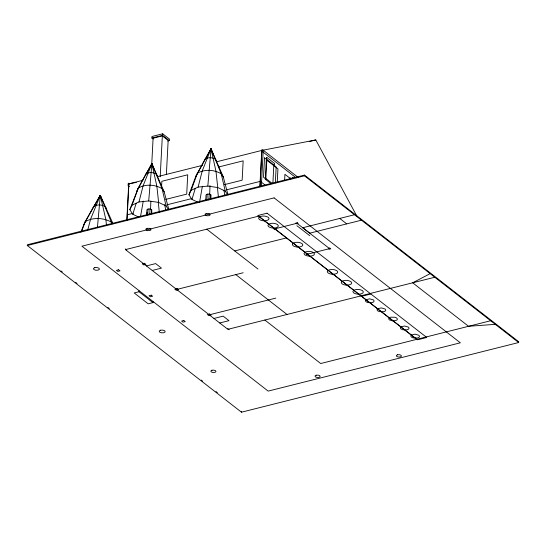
<?xml version="1.0" encoding="UTF-8"?>
<svg xmlns="http://www.w3.org/2000/svg" width="546" height="546" viewBox="0 0 546 546"><rect width="100%" height="100%" fill="white"/><g stroke="black" fill="none" stroke-linecap="round" stroke-linejoin="round"><path stroke-width="0.82" d="M100.252 197.01L100.293 195.366L85.19 221.683L80.808 232.111M210.974 150.498L211.022 148.812L195.809 176.351L188.943 194.792L191.96 199.427L197.932 202.238M150.559 209.418L150.846 201.221M209.691 194.553L210.005 185.538M128.18 183.633L128.085 185.565L129.422 186.609M126.815 220.256L128.76 183.149L129.689 183.872M127 220.099L128.904 183.831L142.95 180.303M153.037 301.651L152.982 302.614L139.012 291.748L139.066 290.779M146.635 214.783L146.901 209.732L148.062 209.022L150.034 208.947L151.672 209.548L151.836 213.848M147.017 214.871L147.154 212.346M147.754 214.912L148.062 209.022M153.126 138.998L151.897 138.042L151.979 136.5L162.694 133.804L169.444 139.059L169.362 140.609L167.718 141.018M151.72 164.612L153.098 138.22L162.339 135.899L168.161 140.431L166.373 174.481M149.775 213.991L150.034 208.947M151.454 213.759L151.672 209.548M160.196 176.761L162.339 135.899M169.362 140.609L162.612 135.353L162.694 133.804M161.548 187.162L161.862 181.279L187.728 174.775L186.712 194.123L165.697 199.406M205.767 199.918L206.033 194.874L207.193 194.158L209.166 194.083L210.804 194.69L210.968 198.983M206.879 200.048L207.193 194.158M208.859 199.972L209.166 194.083M210.585 198.894L210.804 194.69M518.659 342.526L304.477 175.819L27.3 245.523L27.341 244.751L304.518 175.082L518.7 341.755L518.659 342.526L241.482 412.196L241.523 411.425M259.855 186.814L261.8 149.706L263.199 150.798L261.343 186.22M260.046 186.657L261.944 150.389L315.8 139.94L357.173 216.721M265.868 179.689L265.929 178.528L272.522 183.661M272.911 182.78L273.839 165.117L276.167 166.926L275.327 182.91M277.231 182.337L277.941 168.878L266.298 159.821L265.281 179.17L271.144 183.79M284.616 180.2L284.923 174.31L290.793 178.876M290.042 179.477L290.131 177.798L291.298 178.699M292.212 178.556L292.281 177.266L293.564 178.262M304.477 175.86L304.518 175.082M138.8 217.103L132.828 214.291L129.818 209.65L132.071 205.139L138.977 201.959L148.696 200.955L151.89 163.67L164.175 191.851L168.885 209.753M188.943 194.792L191.202 190.274L198.109 187.094L207.828 186.097L211.022 148.812L223.307 176.993L228.016 194.888M97.441 227.375L100.293 195.366L112.974 223.587M140.588 216.134L143.27 201.099M199.57 202.109L202.402 186.234M151.495 165.308L151.89 163.67L162.073 188.609L166.086 205.931L168.236 209.241M210.626 150.45L211.022 148.812L221.205 173.744L225.218 191.066L227.368 194.376M99.904 196.963L100.293 195.366L112.039 223.928M138.977 201.959L143.1 185.824L151.89 163.67L154.061 169.84M198.109 187.094L202.225 170.966L211.022 148.812L212.92 154.204M87.674 230.289L90.568 219.212L100.293 195.366L102.58 201.692M132.828 214.291L136.166 203.187M191.96 199.427L195.297 188.322M132.071 205.139L138.261 188.056L151.89 163.67L156.845 186.145L158.62 202.409L166.086 205.931M191.202 190.274L197.386 173.191C204.62 168.973 214.073 169.601 221.205 173.744L223.307 176.993M81.477 231.688L85.19 221.683C93.223 217.001 103.733 217.69 111.65 222.304L112.428 223.505M129.818 209.65L138.261 188.056C145.489 183.838 154.948 184.459 162.073 188.609L164.175 191.851M150.246 167.458L151.89 163.67L152.191 165.329M209.705 151.836L211.022 148.812L215.977 171.287L217.752 187.551L225.218 191.066M98.915 198.471L100.293 195.366L105.842 219.567L106.511 225.416M83.436 225.198L93.844 206.286C97.284 204.279 101.788 204.579 105.18 206.552L106.183 208.094M136.684 191.216L146.069 173.792C149.167 171.983 153.214 172.249 156.272 174.031L157.173 175.416M195.809 176.351L205.194 158.927C208.292 157.118 212.346 157.391 215.404 159.166L216.305 160.558M145.393 175.143L151.89 163.67M204.518 160.285L211.022 148.812L211.316 150.464M93.093 207.794L100.293 195.366L100.594 196.976M430.193 273.607L412.68 282.808L468.55 326.283L495.386 324.338M151.897 138.042L162.612 135.353M157.828 176.563L202.45 165.349M216.496 161.814L261.944 150.389M309.193 141.605L315.8 139.94M218.912 166.933L243.161 160.838L242.151 180.187L224.365 184.657M127.279 214.79L133.067 213.336M166.946 204.818L191.735 198.587M226.44 189.865L260.326 181.347L265.677 185.517M274.795 228.856L296.969 223.28L329.566 248.648L307.391 254.218M146.41 265.922L155.644 263.595L161.466 268.127L152.225 270.447M354.531 214.728L302.791 227.737L309.78 233.169L361.513 220.168M234.698 250.921L286.438 237.913M139.012 291.748L134.214 292.956L148.178 303.822L152.982 302.614M176.672 289.469L243.195 272.754M209.268 314.837L275.791 298.116M213.923 318.461L223.164 316.134L228.979 320.666L219.745 322.986M360.94 295.809L434.855 277.231M360.933 295.884L227.894 329.327L125.457 249.618L258.497 216.175L416.81 339.366M361.636 296.314L370.877 293.994M490.724 320.714L320.72 363.52L264.851 320.038M128.904 183.831L136.357 182.384M207.828 186.097L217.752 187.551M148.696 200.955L158.62 202.409M298.191 177.43L262.708 149.816L262.606 151.754L296.082 177.805M339.748 218.448L346.737 223.88M296.894 225.696L309.698 235.66M258.354 215.493L259.753 216.578M360.79 295.202L362.189 296.294M206.757 229.177L257.978 269.035M235.804 274.611L287.019 314.469M125.314 248.935L126.706 250.02M227.75 328.644L229.143 329.729M60.913 270.877L62.258 271.922M75.682 282.371L77.027 283.415M107.91 307.446L109.255 308.497M201.242 380.071L202.58 381.122M216.011 391.571L217.356 392.615M27.3 245.488L241.482 412.196M223.942 190.588L224.959 195.4M164.639 204.648L165.827 210.265M217.417 187.421L218.373 196.669M158.285 202.286L159.323 212.374M264.523 157.869L263.513 177.218L265.841 179.027L266.851 159.678L264.523 157.869M266.673 157.337L266.571 159.268L274.488 165.431L274.59 163.493L266.673 157.337M259.2 217.103L258.599 218.304L259.405 219.54C262.121 221.123 265.718 221.362 268.475 219.751L269.076 218.55L268.27 217.315C265.561 215.731 261.957 215.493 259.2 217.103M268.516 224.351L267.915 225.553L268.714 226.788C271.43 228.371 275.034 228.61 277.784 227L278.385 225.798L277.586 224.563C274.87 222.98 271.266 222.741 268.516 224.351M292.956 243.373L292.356 244.574L293.161 245.809C295.877 247.393 299.481 247.631 302.231 246.021L302.832 244.82L302.034 243.584C299.317 242.001 295.714 241.762 292.956 243.373M304.6 252.429L303.999 253.631L304.805 254.873C307.514 256.449 311.118 256.688 313.875 255.078L314.476 253.876L313.67 252.641C310.954 251.058 307.357 250.826 304.6 252.429M327.88 270.543L327.279 271.751L328.085 272.986C330.794 274.563 334.398 274.802 337.155 273.198L337.756 271.99L336.95 270.755C334.234 269.178 330.637 268.939 327.88 270.543M341.851 281.415L341.25 282.616L342.049 283.859C344.765 285.435 348.368 285.674 351.126 284.063L351.726 282.862L350.921 281.627C348.205 280.05 344.601 279.811 341.851 281.415M353.487 290.472L352.887 291.68L353.692 292.915C356.408 294.492 360.012 294.731 362.762 293.127L363.363 291.919L362.564 290.684C359.848 289.107 356.245 288.868 353.487 290.472M365.902 299.754L365.404 300.757L366.073 301.788L367.731 302.566L372.092 302.668L373.628 301.965L374.133 300.962L373.464 299.931L369.601 298.826L365.902 299.754M377.545 308.811L377.04 309.814L377.709 310.845L379.368 311.63L383.736 311.725L385.271 311.022L385.769 310.019L385.101 308.988L381.238 307.883L377.545 308.811M389.182 317.868L388.684 318.871L389.353 319.901L393.216 321.007L396.915 320.079L397.413 319.076L396.744 318.045L395.086 317.267L390.718 317.165L389.182 317.868M400.825 326.931L400.32 327.928L400.996 328.958L402.655 329.743L407.016 329.845L408.551 329.136L409.05 328.132L408.381 327.102L404.518 325.996L400.825 326.931M411.302 335.08L410.804 336.083L411.472 337.114L413.131 337.892L417.492 337.994L419.028 337.291L419.533 336.288L418.857 335.258L414.994 334.152L411.302 335.08M147.045 228.371L145.884 229.081L146.226 230.016L147.864 230.617L149.843 230.542L150.996 229.832L150.662 228.897L149.024 228.296L147.045 228.371M94.813 267.622L93.462 268.455L93.857 269.54L95.768 270.25L98.075 270.161L99.427 269.328L99.031 268.243L97.12 267.533L94.813 267.622M206.176 213.506L205.016 214.223L205.357 215.151L206.995 215.759L208.968 215.684L210.128 214.967L209.794 214.039L208.156 213.431L206.176 213.506M160.551 330.194L159.2 331.026L159.596 332.111L161.507 332.821L163.814 332.732L165.165 331.9L164.769 330.815L162.858 330.105L160.551 330.194M212.005 370.229L210.845 370.946L211.186 371.874L212.824 372.481L214.796 372.406L215.957 371.696L215.622 370.761L213.984 370.154L212.005 370.229M316.182 375.204L315.022 375.914L315.363 376.849L317.001 377.457L318.98 377.382L320.133 376.665L319.799 375.737L318.161 375.129L316.182 375.204M397.488 354.77L396.328 355.48L396.669 356.415L398.307 357.016L400.279 356.941L401.44 356.231L401.098 355.296L399.467 354.695L397.488 354.77M274.092 197.877L81.92 246.178L268.168 391.107L460.346 342.806L274.092 197.877M267.042 213.193L257.808 215.513L417.513 339.796L426.754 337.469L267.042 213.193M275.068 228.31L273.587 228.678L274.522 229.402L276.003 229.033L275.068 228.31M297.242 222.734L295.761 223.109L296.696 223.833L298.171 223.457L297.242 222.734M118.619 269.792L116.4 270.345L117.799 271.43L120.018 270.877L118.619 269.792M144.492 263.288L142.274 263.841L143.666 264.933L145.884 264.373L144.492 263.288M307.664 253.672L306.183 254.04L307.118 254.77L308.592 254.395L307.664 253.672M329.839 248.096L328.358 248.471L329.286 249.194L330.767 248.826L329.839 248.096M151.215 295.154L148.997 295.707L150.396 296.799L152.607 296.239L151.215 295.154M177.081 288.65L174.863 289.209L176.262 290.295L178.481 289.735L177.081 288.65M183.804 320.516L181.593 321.075L182.985 322.16L185.203 321.601L183.804 320.516M209.678 314.011L207.46 314.571L208.859 315.656L211.077 315.097L209.678 314.011"/></g></svg>
